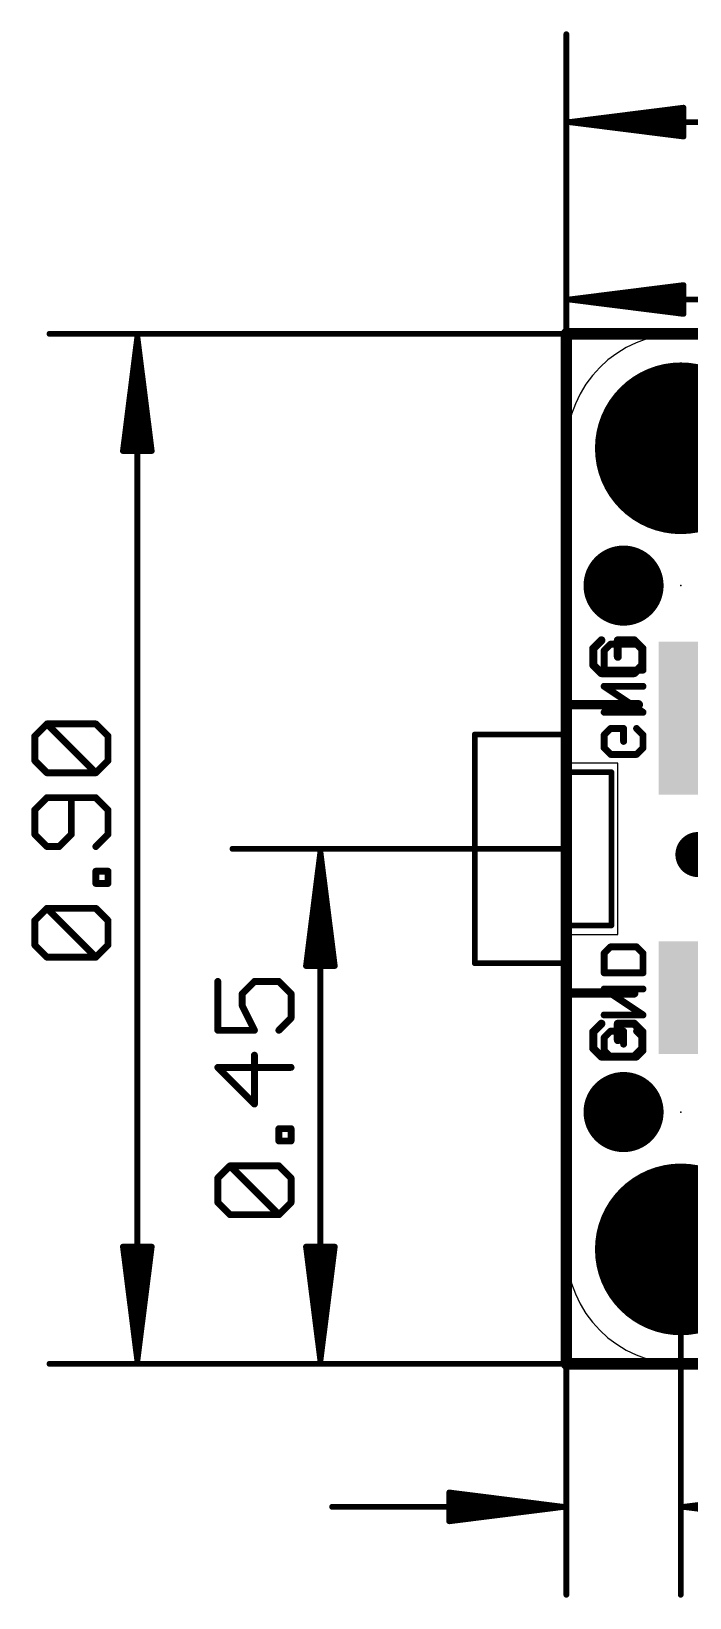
# Model space of a CAD drawing. Extents: x -11.9 to 58.8, y -5.3 to 30.8.
# Drawn here: x -11.88 to 2.74, y -5.19 to 29.57 of the extents above; entities that cross this region are included whole.
import ezdxf

# ---------------------------------------------------------------- set-up
doc = ezdxf.new("R2010")
doc.units = 0
for name, color, linetype in [('1', 12, 'CONTINUOUS'), ('16', 132, 'CONTINUOUS'), ('17', 110, 'CONTINUOUS'), ('20', 53, 'CONTINUOUS'), ('21', 40, 'CONTINUOUS'), ('22', 6, 'CONTINUOUS'), ('23', 53, 'CONTINUOUS'), ('47', 253, 'CONTINUOUS')]:
    doc.layers.add(name, color=color, linetype=linetype)

# ---------------------------------------------------------------- blocks, each defined once
blk = doc.blocks.new('PIE')
at = {"const_width": 0.5}
blk.add_lwpolyline([(0, -0.25, 1), (0, 0.25, 1), (0, -0.25)], format="xyb", dxfattribs=at)
blk = doc.blocks.new('ROUNDP')
at = {"const_width": 0.5}
blk.add_lwpolyline([(0, -0.25, 1), (0, 0.25, 1), (0, -0.25)], format="xyb", dxfattribs=at)
blk = doc.blocks.new('RECT')
blk.add_solid([(-0.5, -0.5), (0.5, -0.5), (-0.5, 0.5), (0.5, 0.5)])

msp = doc.modelspace()

# ---------------------------------------------------------------- linework, layer by layer
at = {"layer": '1', "const_width": 0.254}
for points in [[(0, 22.86), (17.78, 22.86)], [(0, 0), (0, 22.86)], [(18.288, 0), (0, 0)]]:
    msp.add_lwpolyline(points, dxfattribs=at)
at = {"layer": '1', "const_width": 0.127}
for points in [[(0, 22.9235, 1), (0, 22.7965)], [(0.0635, 22.86, 1), (-0.0635, 22.86)], [(0, 0.0635, 1), (0, -0.0635)], [(-0.0635, 0, 1), (0.0635, 0)]]:
    msp.add_lwpolyline(points, format="xyb", dxfattribs=at)
at = {"layer": '16', "const_width": 0.254}
for points in [[(0, 22.86), (50.8, 22.86)], [(0, 0), (0, 22.86)], [(50.8, 0), (0, 0)]]:
    msp.add_lwpolyline(points, dxfattribs=at)
at = {"layer": '16', "const_width": 0.127}
for points in [[(0, 22.9235, 1), (0, 22.7965)], [(0.0635, 22.86, 1), (-0.0635, 22.86)], [(0, 0.0635, 1), (0, -0.0635)], [(-0.0635, 0, 1), (0.0635, 0)]]:
    msp.add_lwpolyline(points, format="xyb", dxfattribs=at)
at = {"layer": '20'}
for p, q in [((2.54, 22.86), (48.26, 22.86)), ((0, 13.335), (0, 20.32)), ((1.143, 13.335), (0, 13.335)), ((1.143, 9.525), (1.143, 13.335)), ((0, 2.54), (0, 9.525)), ((0, 9.525), (1.143, 9.525)), ((48.26, 0), (2.54, 0))]:
    msp.add_line(p, q, dxfattribs=at)
for centre, start, end in [((2.54, 20.32), 90, 180), ((2.54, 2.54), 180, 270)]:
    msp.add_arc(centre, 2.54, start, end, dxfattribs=at)
at = {"layer": '21'}
for points, const_width in [([(0.7782, 16.0577), (0.596, 15.8755)], 0.1778), ([(1.5069, 16.0577), (1.1425, 16.0577)], 0.1778), ([(1.1425, 16.0577), (1.1425, 15.6933)], 0.1778), ([(1.6891, 15.8755), (1.5069, 16.0577)], 0.1778), ([(0.596, 15.8755), (0.596, 15.5111)], 0.1778), ([(1.6891, 15.5111), (1.6891, 15.8755)], 0.1778), ([(0.596, 15.5111), (0.7782, 15.3289)], 0.1778), ([(0.7782, 15.3289), (1.5069, 15.3289)], 0.1778), ([(1.5069, 15.3289), (1.6891, 15.5111)], 0.1778), ([(0, 13.97), (0, 14.63)], 0.2032), ([(0, 14.63), (1.6, 14.63)], 0.2032), ([(0, 13.97), (-2.032, 13.97)], 0.127), ([(-2.032, 13.97), (-2.032, 8.89)], 0.127), ([(0, 13.13), (0, 13.97)], 0.2032), ([(0, 9.73), (0, 13.13)], 0.2032), ([(0, 13.13), (1, 13.13)], 0.127), ([(1, 13.13), (1, 9.73)], 0.127), ([(0, 8.89), (0, 9.73)], 0.2032), ([(1, 9.73), (0, 9.73)], 0.127), ([(-2.032, 8.89), (0, 8.89)], 0.127), ([(0, 8.23), (0, 8.89)], 0.2032), ([(0, 8.23), (1.5, 8.23)], 0.2032), ([(0.7782, 7.5487), (0.596, 7.3665)], 0.1778), ([(0.596, 7.3665), (0.596, 7.0021)], 0.1778), ([(1.5069, 7.5487), (1.1425, 7.5487)], 0.1778), ([(1.1425, 7.5487), (1.1425, 7.1843)], 0.1778), ([(1.6891, 7.3665), (1.5069, 7.5487)], 0.1778), ([(1.6891, 7.0021), (1.6891, 7.3665)], 0.1778), ([(0.596, 7.0021), (0.7782, 6.8199)], 0.1778), ([(1.5069, 6.8199), (1.6891, 7.0021)], 0.1778), ([(0.7782, 6.8199), (1.5069, 6.8199)], 0.1778)]:
    msp.add_lwpolyline(points, dxfattribs=dict(at, const_width=const_width))
for points, const_width in [([(0.8096, 16.0262, 1), (0.7467, 16.0891)], 0.0889), ([(1.1425, 16.1021, 1), (1.1425, 16.0132)], 0.0889), ([(1.187, 16.0577, 1), (1.0981, 16.0577)], 0.0889), ([(1.5383, 16.0891, 1), (1.4755, 16.0262)], 0.0889), ([(1.5069, 16.0132, 1), (1.5069, 16.1021)], 0.0889), ([(0.5645, 15.9069, 1), (0.6274, 15.844)], 0.0889), ([(0.6404, 15.8755, 1), (0.5515, 15.8755)], 0.0889), ([(1.0981, 15.6933, 1), (1.187, 15.6933)], 0.0889), ([(1.7336, 15.8755, 1), (1.6446, 15.8755)], 0.0889), ([(1.6577, 15.844, 1), (1.7205, 15.9069)], 0.0889), ([(0.6274, 15.5425, 1), (0.5645, 15.4797)], 0.0889), ([(0.5515, 15.5111, 1), (0.6404, 15.5111)], 0.0889), ([(0.7782, 15.3734, 1), (0.7782, 15.2845)], 0.0889), ([(0.7467, 15.2975, 1), (0.8096, 15.3603)], 0.0889), ([(1.4755, 15.3603, 1), (1.5383, 15.2975)], 0.0889), ([(1.5069, 15.2845, 1), (1.5069, 15.3734)], 0.0889), ([(1.6446, 15.5111, 1), (1.7336, 15.5111)], 0.0889), ([(1.7205, 15.4797, 1), (1.6577, 15.5425)], 0.0889), ([(0.0508, 14.63, 1), (-0.0508, 14.63)], 0.1016), ([(0, 14.6808, 1), (0, 14.5792)], 0.1016), ([(1.6, 14.5792, 1), (1.6, 14.6808)], 0.1016), ([(-2.0002, 13.97, 1), (-2.0638, 13.97)], 0.0635), ([(-2.032, 14.0018, 1), (-2.032, 13.9383)], 0.0635), ([(0.0508, 13.97, 1), (-0.0508, 13.97)], 0.1016), ([(-0.0508, 13.97, 1), (0.0508, 13.97)], 0.1016), ([(0, 13.9383, 1), (0, 14.0018)], 0.0635), ([(0.0508, 13.13, 1), (-0.0508, 13.13)], 0.1016), ([(-0.0508, 13.13, 1), (0.0508, 13.13)], 0.1016), ([(0, 13.1618, 1), (0, 13.0983)], 0.0635), ([(1.0317, 13.13, 1), (0.9683, 13.13)], 0.0635), ([(1, 13.0983, 1), (1, 13.1618)], 0.0635), ([(0.0508, 9.73, 1), (-0.0508, 9.73)], 0.1016), ([(-0.0508, 9.73, 1), (0.0508, 9.73)], 0.1016), ([(0, 9.7618, 1), (0, 9.6982)], 0.0635), ([(0.9683, 9.73, 1), (1.0317, 9.73)], 0.0635), ([(1, 9.6982, 1), (1, 9.7618)], 0.0635), ([(-2.0638, 8.89, 1), (-2.0002, 8.89)], 0.0635), ([(-2.032, 8.9218, 1), (-2.032, 8.8582)], 0.0635), ([(0.0508, 8.89, 1), (-0.0508, 8.89)], 0.1016), ([(-0.0508, 8.89, 1), (0.0508, 8.89)], 0.1016), ([(0, 8.8582, 1), (0, 8.9218)], 0.0635), ([(0, 8.2808, 1), (0, 8.1792)], 0.1016), ([(-0.0508, 8.23, 1), (0.0508, 8.23)], 0.1016), ([(1.5, 8.1792, 1), (1.5, 8.2808)], 0.1016), ([(0.5645, 7.3979, 1), (0.6274, 7.335)], 0.0889), ([(0.6404, 7.3665, 1), (0.5515, 7.3665)], 0.0889), ([(0.8096, 7.5172, 1), (0.7467, 7.5801)], 0.0889), ([(1.1425, 7.5931, 1), (1.1425, 7.5042)], 0.0889), ([(1.187, 7.5487, 1), (1.0981, 7.5487)], 0.0889), ([(1.5383, 7.5801, 1), (1.4755, 7.5172)], 0.0889), ([(1.5069, 7.5042, 1), (1.5069, 7.5931)], 0.0889), ([(1.7336, 7.3665, 1), (1.6446, 7.3665)], 0.0889), ([(1.6577, 7.335, 1), (1.7205, 7.3979)], 0.0889), ([(0.6274, 7.0335, 1), (0.5645, 6.9707)], 0.0889), ([(0.5515, 7.0021, 1), (0.6404, 7.0021)], 0.0889), ([(1.0981, 7.1843, 1), (1.187, 7.1843)], 0.0889), ([(1.6446, 7.0021, 1), (1.7336, 7.0021)], 0.0889), ([(1.7205, 6.9707, 1), (1.6577, 7.0335)], 0.0889), ([(0.7782, 6.8644, 1), (0.7782, 6.7755)], 0.0889), ([(0.7467, 6.7885, 1), (0.8096, 6.8513)], 0.0889), ([(1.4755, 6.8513, 1), (1.5383, 6.7885)], 0.0889), ([(1.5069, 6.7755, 1), (1.5069, 6.8644)], 0.0889)]:
    msp.add_lwpolyline(points, format="xyb", dxfattribs=dict(at, const_width=const_width))
at = {"layer": '22', "const_width": 0.1524}
for points in [[(0.8382, 15.8289), (0.9823, 15.9729)], [(0.9823, 15.9729), (1.5585, 15.9729)], [(1.5585, 15.9729), (1.7025, 15.8289)], [(0.8382, 15.3967), (0.8382, 15.8289)], [(1.7025, 15.8289), (1.7025, 15.3967)], [(1.7025, 15.3967), (0.8382, 15.3967)], [(1.7025, 14.4612), (0.8382, 15.0374)], [(0.8382, 15.0374), (1.7025, 15.0374)], [(0.8382, 14.4612), (1.7025, 14.4612)], [(0.8382, 13.9578), (0.9823, 14.1019)], [(0.8382, 13.6697), (0.8382, 13.9578)], [(0.9823, 14.1019), (1.2704, 14.1019)], [(1.2704, 14.1019), (1.2704, 13.8138)], [(1.5585, 14.1019), (1.7025, 13.9578)], [(1.7025, 13.9578), (1.7025, 13.6697)], [(0.9823, 13.5256), (0.8382, 13.6697)], [(1.5585, 13.5256), (0.9823, 13.5256)], [(1.7025, 13.6697), (1.5585, 13.5256)], [(0.8382, 9.1104), (0.9823, 9.2545)], [(0.8382, 8.6782), (0.8382, 9.1104)], [(0.9823, 9.2545), (1.5585, 9.2545)], [(1.5585, 9.2545), (1.7025, 9.1104)], [(1.7025, 9.1104), (1.7025, 8.6782)], [(1.7025, 8.6782), (0.8382, 8.6782)], [(1.7025, 7.7427), (0.8382, 8.3189)], [(0.8382, 8.3189), (1.7025, 8.3189)], [(0.8382, 7.7427), (1.7025, 7.7427)], [(0.8382, 7.2394), (0.9823, 7.3834)], [(0.8382, 6.9513), (0.8382, 7.2394)], [(0.9823, 7.3834), (1.2704, 7.3834)], [(1.2704, 7.3834), (1.2704, 7.0953)], [(1.5585, 7.3834), (1.7025, 7.2394)], [(1.7025, 7.2394), (1.7025, 6.9513)], [(0.9823, 6.8072), (0.8382, 6.9513)], [(1.7025, 6.9513), (1.5585, 6.8072)], [(1.5585, 6.8072), (0.9823, 6.8072)]]:
    msp.add_lwpolyline(points, dxfattribs=at)
at = {"layer": '22', "const_width": 0.0762}
for points in [[(0.9823, 16.011, 1), (0.9823, 15.9348)], [(1.0092, 15.946, 1), (0.9553, 15.9998)], [(1.5854, 15.9998, 1), (1.5315, 15.946)], [(1.5585, 15.9348, 1), (1.5585, 16.011)], [(0.8763, 15.8289, 1), (0.8001, 15.8289)], [(0.8113, 15.8558, 1), (0.8651, 15.8019)], [(1.7406, 15.8289, 1), (1.6644, 15.8289)], [(1.6756, 15.8019, 1), (1.7295, 15.8558)], [(0.8382, 15.4348, 1), (0.8382, 15.3586)], [(0.8001, 15.3967, 1), (0.8763, 15.3967)], [(1.6644, 15.3967, 1), (1.7406, 15.3967)], [(1.7025, 15.3586, 1), (1.7025, 15.4348)], [(0.8593, 15.0691, 1), (0.8171, 15.0057)], [(0.8382, 15.0755, 1), (0.8382, 14.9993)], [(1.7025, 14.9993, 1), (1.7025, 15.0755)], [(0.8382, 14.4993, 1), (0.8382, 14.4231)], [(1.6814, 14.4295, 1), (1.7237, 14.4929)], [(1.7025, 14.4231, 1), (1.7025, 14.4993)], [(0.8763, 13.9578, 1), (0.8001, 13.9578)], [(0.8113, 13.9848, 1), (0.8651, 13.9309)], [(0.9823, 14.14, 1), (0.9823, 14.0638)], [(1.0092, 14.0749, 1), (0.9553, 14.1288)], [(1.3085, 14.1019, 1), (1.2323, 14.1019)], [(1.2704, 14.0638, 1), (1.2704, 14.14)], [(1.5854, 14.1288, 1), (1.5315, 14.0749)], [(1.7406, 13.9578, 1), (1.6644, 13.9578)], [(1.6756, 13.9309, 1), (1.7295, 13.9848)], [(0.8001, 13.6697, 1), (0.8763, 13.6697)], [(0.8651, 13.6966, 1), (0.8113, 13.6428)], [(0.9823, 13.5637, 1), (0.9823, 13.4875)], [(0.9553, 13.4987, 1), (1.0092, 13.5526)], [(1.2323, 13.8138, 1), (1.3085, 13.8138)], [(1.5315, 13.5526, 1), (1.5854, 13.4987)], [(1.5585, 13.4875, 1), (1.5585, 13.5637)], [(1.6644, 13.6697, 1), (1.7406, 13.6697)], [(1.7295, 13.6428, 1), (1.6756, 13.6966)], [(0.8763, 9.1104, 1), (0.8001, 9.1104)], [(0.8113, 9.1373, 1), (0.8651, 9.0835)], [(0.9823, 9.2926, 1), (0.9823, 9.2164)], [(1.0092, 9.2275, 1), (0.9553, 9.2814)], [(1.5854, 9.2814, 1), (1.5315, 9.2275)], [(1.5585, 9.2164, 1), (1.5585, 9.2926)], [(1.7406, 9.1104, 1), (1.6644, 9.1104)], [(1.6756, 9.0835, 1), (1.7295, 9.1373)], [(0.8382, 8.7163, 1), (0.8382, 8.6401)], [(0.8001, 8.6782, 1), (0.8763, 8.6782)], [(1.6644, 8.6782, 1), (1.7406, 8.6782)], [(1.7025, 8.6401, 1), (1.7025, 8.7163)], [(0.8593, 8.3506, 1), (0.8171, 8.2872)], [(0.8382, 8.357, 1), (0.8382, 8.2808)], [(1.7025, 8.2808, 1), (1.7025, 8.357)], [(0.8382, 7.7808, 1), (0.8382, 7.7046)], [(1.6814, 7.711, 1), (1.7237, 7.7744)], [(1.7025, 7.7046, 1), (1.7025, 7.7808)], [(0.8763, 7.2394, 1), (0.8001, 7.2394)], [(0.8113, 7.2663, 1), (0.8651, 7.2124)], [(0.9823, 7.4215, 1), (0.9823, 7.3453)], [(1.0092, 7.3565, 1), (0.9553, 7.4104)], [(1.3085, 7.3834, 1), (1.2323, 7.3834)], [(1.2704, 7.3453, 1), (1.2704, 7.4215)], [(1.5854, 7.4104, 1), (1.5315, 7.3565)], [(1.7406, 7.2394, 1), (1.6644, 7.2394)], [(1.6756, 7.2124, 1), (1.7295, 7.2663)], [(0.8651, 6.9782, 1), (0.8113, 6.9243)], [(0.8001, 6.9513, 1), (0.8763, 6.9513)], [(1.2323, 7.0953, 1), (1.3085, 7.0953)], [(1.6644, 6.9513, 1), (1.7406, 6.9513)], [(1.7295, 6.9243, 1), (1.6756, 6.9782)], [(0.9823, 6.8453, 1), (0.9823, 6.7691)], [(0.9553, 6.7803, 1), (1.0092, 6.8341)], [(1.5315, 6.8341, 1), (1.5854, 6.7803)], [(1.5585, 6.7691, 1), (1.5585, 6.8453)]]:
    msp.add_lwpolyline(points, format="xyb", dxfattribs=at)
at = {"layer": '23'}
for p in [(2.54, 17.272), (0, 11.43), (2.54, 5.588), (0, 0)]:
    msp.add_point(p, dxfattribs=at)
at = {"layer": '47'}
for points, const_width in [([(0, 16.256), (0, 29.509)], 0.13), ([(0.065, 27.559), (2.6, 27.8782)], 0.13), ([(0.065, 27.559), (2.6, 27.819)], 0.13), ([(2.6, 27.8782), (2.6, 27.2398)], 0.13), ([(0.065, 27.559), (2.6, 27.689)], 0.13), ([(0.065, 27.559), (50.735, 27.559)], 0.13), ([(2.6, 27.2398), (0.065, 27.559)], 0.13), ([(2.6, 27.429), (0.065, 27.559)], 0.13), ([(2.6, 27.299), (0.065, 27.559)], 0.13), ([(0, 19.939), (0, 25.572)], 0.13), ([(0.065, 23.622), (2.6, 23.9412)], 0.13), ([(2.6, 23.9412), (2.6, 23.3028)], 0.13), ([(0.065, 23.622), (2.6, 23.882)], 0.13), ([(0.065, 23.622), (2.6, 23.752)], 0.13), ([(0.065, 23.622), (12.762, 23.622)], 0.13), ([(2.6, 23.3028), (0.065, 23.622)], 0.13), ([(2.6, 23.492), (0.065, 23.622)], 0.13), ([(2.6, 23.362), (0.065, 23.622)], 0.13), ([(27.432, 22.86), (-11.475, 22.86)], 0.13), ([(-9.525, 22.795), (-9.8442, 20.26)], 0.13), ([(-9.525, 22.795), (-9.785, 20.26)], 0.13), ([(-9.525, 22.795), (-9.655, 20.26)], 0.13), ([(-9.525, 0.065), (-9.525, 22.795)], 0.13), ([(-9.2058, 20.26), (-9.525, 22.795)], 0.13), ([(-9.395, 20.26), (-9.525, 22.795)], 0.13), ([(-9.265, 20.26), (-9.525, 22.795)], 0.13), ([(-9.8442, 20.26), (-9.2058, 20.26)], 0.13), ([(-11.8027, 13.9312), (-11.5315, 14.2024)], 0.1524), ([(-11.5315, 14.2024), (-10.4469, 14.2024)], 0.1524), ([(-10.4469, 13.1177), (-11.5315, 14.2024)], 0.1524), ([(-10.4469, 14.2024), (-10.1757, 13.9312)], 0.1524), ([(-11.8027, 13.3889), (-11.8027, 13.9312)], 0.1524), ([(-10.1757, 13.9312), (-10.1757, 13.3889)], 0.1524), ([(-11.5315, 13.1177), (-11.8027, 13.3889)], 0.1524), ([(-10.1757, 13.3889), (-10.4469, 13.1177)], 0.1524), ([(-10.4469, 13.1177), (-11.5315, 13.1177)], 0.1524), ([(-11.5315, 12.5652), (-11.8027, 12.294)], 0.1524), ([(-10.4469, 12.5652), (-11.5315, 12.5652)], 0.1524), ([(-10.9892, 11.7517), (-10.9892, 12.5652)], 0.1524), ([(-10.1757, 12.294), (-10.4469, 12.5652)], 0.1524), ([(-11.8027, 12.294), (-11.8027, 11.7517)], 0.1524), ([(-10.1757, 11.7517), (-10.1757, 12.294)], 0.1524), ([(-11.8027, 11.7517), (-11.5315, 11.4805)], 0.1524), ([(-11.2604, 11.4805), (-10.9892, 11.7517)], 0.1524), ([(-10.4469, 11.4805), (-10.1757, 11.7517)], 0.1524), ([(-11.5315, 11.4805), (-11.2604, 11.4805)], 0.1524), ([(0, 11.43), (-7.411, 11.43)], 0.13), ([(-5.461, 11.365), (-5.7802, 8.83)], 0.13), ([(-5.461, 11.365), (-5.721, 8.83)], 0.13), ([(-5.461, 11.365), (-5.591, 8.83)], 0.13), ([(-5.461, 0.065), (-5.461, 11.365)], 0.13), ([(-5.1418, 8.83), (-5.461, 11.365)], 0.13), ([(-5.331, 8.83), (-5.461, 11.365)], 0.13), ([(-5.201, 8.83), (-5.461, 11.365)], 0.13), ([(-10.4469, 10.662), (-10.4469, 10.9331)], 0.1524), ([(-10.4469, 10.9331), (-10.1757, 10.9331)], 0.1524), ([(-10.1757, 10.9331), (-10.1757, 10.662)], 0.1524), ([(-10.1757, 10.662), (-10.4469, 10.662)], 0.1524), ([(-11.8027, 9.8383), (-11.5315, 10.1095)], 0.1524), ([(-11.5315, 10.1095), (-10.4469, 10.1095)], 0.1524), ([(-10.4469, 9.0248), (-11.5315, 10.1095)], 0.1524), ([(-10.4469, 10.1095), (-10.1757, 9.8383)], 0.1524), ([(-11.8027, 9.296), (-11.8027, 9.8383)], 0.1524), ([(-10.1757, 9.8383), (-10.1757, 9.296)], 0.1524), ([(-11.5315, 9.0248), (-11.8027, 9.296)], 0.1524), ([(-10.4469, 9.0248), (-11.5315, 9.0248)], 0.1524), ([(-10.1757, 9.296), (-10.4469, 9.0248)], 0.1524), ([(-5.7802, 8.83), (-5.1418, 8.83)], 0.13), ([(-7.7387, 8.4874), (-7.7387, 7.4027)], 0.1524), ([(-7.1964, 8.2162), (-6.9252, 8.4874)], 0.1524), ([(-6.9252, 8.4874), (-6.3829, 8.4874)], 0.1524), ([(-6.3829, 8.4874), (-6.1117, 8.2162)], 0.1524), ([(-7.1964, 7.945), (-7.1964, 8.2162)], 0.1524), ([(-6.9252, 7.4027), (-7.1964, 7.945)], 0.1524), ([(-6.1117, 8.2162), (-6.1117, 7.6739)], 0.1524), ([(-6.1117, 7.6739), (-6.3829, 7.4027)], 0.1524), ([(-7.7387, 7.4027), (-6.9252, 7.4027)], 0.1524), ([(-6.1117, 6.579), (-7.7387, 6.579)], 0.1524), ([(-7.7387, 6.579), (-6.9252, 5.7655)], 0.1524), ([(-6.9252, 5.7655), (-6.9252, 6.8502)], 0.1524), ([(-6.3829, 4.947), (-6.3829, 5.2181)], 0.1524), ([(-6.3829, 5.2181), (-6.1117, 5.2181)], 0.1524), ([(-6.1117, 5.2181), (-6.1117, 4.947)], 0.1524), ([(-6.1117, 4.947), (-6.3829, 4.947)], 0.1524), ([(-7.7387, 4.1233), (-7.4675, 4.3945)], 0.1524), ([(-7.7387, 3.581), (-7.7387, 4.1233)], 0.1524), ([(-7.4675, 4.3945), (-6.3829, 4.3945)], 0.1524), ([(-6.3829, 3.3098), (-7.4675, 4.3945)], 0.1524), ([(-6.3829, 4.3945), (-6.1117, 4.1233)], 0.1524), ([(-6.1117, 4.1233), (-6.1117, 3.581)], 0.1524), ([(-7.4675, 3.3098), (-7.7387, 3.581)], 0.1524), ([(-6.1117, 3.581), (-6.3829, 3.3098)], 0.1524), ([(0, 3.556), (0, -5.125)], 0.13), ([(-6.3829, 3.3098), (-7.4675, 3.3098)], 0.1524), ([(-9.525, 0.065), (-9.8442, 2.6)], 0.13), ([(-9.8442, 2.6), (-9.2058, 2.6)], 0.13), ([(-9.525, 0.065), (-9.785, 2.6)], 0.13), ([(-9.525, 0.065), (-9.655, 2.6)], 0.13), ([(-9.2058, 2.6), (-9.525, 0.065)], 0.13), ([(-9.395, 2.6), (-9.525, 0.065)], 0.13), ([(-9.265, 2.6), (-9.525, 0.065)], 0.13), ([(-5.461, 0.065), (-5.7802, 2.6)], 0.13), ([(-5.7802, 2.6), (-5.1418, 2.6)], 0.13), ([(-5.461, 0.065), (-5.721, 2.6)], 0.13), ([(-5.461, 0.065), (-5.591, 2.6)], 0.13), ([(-5.1418, 2.6), (-5.461, 0.065)], 0.13), ([(-5.331, 2.6), (-5.461, 0.065)], 0.13), ([(-5.201, 2.6), (-5.461, 0.065)], 0.13), ([(2.54, 2.54), (2.54, -5.125)], 0.13), ([(27.305, 0), (-11.475, 0)], 0.13), ([(2.286, 0), (-7.411, 0)], 0.13), ([(-0.065, -3.175), (-5.2, -3.175)], 0.13), ([(-0.065, -3.175), (-2.6, -2.8558)], 0.13), ([(-2.6, -2.8558), (-2.6, -3.4942)], 0.13), ([(-0.065, -3.175), (-2.6, -2.915)], 0.13), ([(-0.065, -3.175), (-2.6, -3.045)], 0.13), ([(-2.6, -3.4942), (-0.065, -3.175)], 0.13), ([(-2.6, -3.305), (-0.065, -3.175)], 0.13), ([(-2.6, -3.435), (-0.065, -3.175)], 0.13), ([(2.605, -3.175), (5.14, -2.8558)], 0.13), ([(2.605, -3.175), (5.14, -2.915)], 0.13), ([(2.605, -3.175), (5.14, -3.045)], 0.13), ([(2.605, -3.175), (10.1028, -3.175)], 0.13), ([(5.14, -3.4942), (2.605, -3.175)], 0.13), ([(5.14, -3.305), (2.605, -3.175)], 0.13), ([(5.14, -3.435), (2.605, -3.175)], 0.13)]:
    msp.add_lwpolyline(points, dxfattribs=dict(at, const_width=const_width))
for points, const_width in [([(0.0325, 29.509, 1), (-0.0325, 29.509)], 0.065), ([(2.6325, 27.8782, 1), (2.5675, 27.8782)], 0.065), ([(2.6041, 27.846, 1), (2.5959, 27.9105)], 0.065), ([(2.6033, 27.7867, 1), (2.5967, 27.8513)], 0.065), ([(0.065, 27.5915, 1), (0.065, 27.5265)], 0.065), ([(0.0691, 27.5912, 1), (0.0609, 27.5268)], 0.065), ([(0.0633, 27.5915, 1), (0.0667, 27.5265)], 0.065), ([(0.0667, 27.5915, 1), (0.0633, 27.5265)], 0.065), ([(0.0683, 27.5913, 1), (0.0617, 27.5267)], 0.065), ([(0.0617, 27.5913, 1), (0.0683, 27.5267)], 0.065), ([(0.0609, 27.5912, 1), (0.0691, 27.5268)], 0.065), ([(2.6017, 27.6565, 1), (2.5983, 27.7215)], 0.065), ([(2.5983, 27.3965, 1), (2.6017, 27.4615)], 0.065), ([(2.5675, 27.2398, 1), (2.6325, 27.2398)], 0.065), ([(2.5959, 27.2075, 1), (2.6041, 27.272)], 0.065), ([(2.5967, 27.2667, 1), (2.6033, 27.3313)], 0.065), ([(0.0325, 25.572, 1), (-0.0325, 25.572)], 0.065), ([(2.6325, 23.9412, 1), (2.5675, 23.9412)], 0.065), ([(2.6041, 23.909, 1), (2.5959, 23.9735)], 0.065), ([(0.065, 23.6545, 1), (0.065, 23.5895)], 0.065), ([(0.0691, 23.6542, 1), (0.0609, 23.5898)], 0.065), ([(0.0633, 23.6545, 1), (0.0667, 23.5895)], 0.065), ([(0.0667, 23.6545, 1), (0.0633, 23.5895)], 0.065), ([(0.0683, 23.6543, 1), (0.0617, 23.5897)], 0.065), ([(0.0617, 23.6543, 1), (0.0683, 23.5897)], 0.065), ([(0.0609, 23.6542, 1), (0.0691, 23.5898)], 0.065), ([(2.6033, 23.8497, 1), (2.5967, 23.9143)], 0.065), ([(2.6017, 23.7195, 1), (2.5983, 23.7845)], 0.065), ([(2.5675, 23.3028, 1), (2.6325, 23.3028)], 0.065), ([(2.5959, 23.2705, 1), (2.6041, 23.335)], 0.065), ([(2.5967, 23.3297, 1), (2.6033, 23.3943)], 0.065), ([(2.5983, 23.4595, 1), (2.6017, 23.5245)], 0.065), ([(-11.475, 22.8925, 1), (-11.475, 22.8275)], 0.065), ([(-9.4925, 22.795, 1), (-9.5575, 22.795)], 0.065), ([(-9.4928, 22.7991, 1), (-9.5572, 22.7909)], 0.065), ([(-9.4925, 22.7933, 1), (-9.5575, 22.7967)], 0.065), ([(-9.4925, 22.7967, 1), (-9.5575, 22.7933)], 0.065), ([(-9.4927, 22.7983, 1), (-9.5573, 22.7917)], 0.065), ([(-9.4927, 22.7917, 1), (-9.5573, 22.7983)], 0.065), ([(-9.4928, 22.7909, 1), (-9.5572, 22.7991)], 0.065), ([(-9.8765, 20.2641, 1), (-9.812, 20.2559)], 0.065), ([(-9.8442, 20.2925, 1), (-9.8442, 20.2275)], 0.065), ([(-9.8173, 20.2633, 1), (-9.7527, 20.2567)], 0.065), ([(-9.6875, 20.2617, 1), (-9.6225, 20.2583)], 0.065), ([(-9.4275, 20.2583, 1), (-9.3625, 20.2617)], 0.065), ([(-9.2973, 20.2567, 1), (-9.2327, 20.2633)], 0.065), ([(-9.238, 20.2559, 1), (-9.1735, 20.2641)], 0.065), ([(-9.2058, 20.2275, 1), (-9.2058, 20.2925)], 0.065), ([(-0.0325, 19.939, 1), (0.0325, 19.939)], 0.065), ([(-0.0325, 16.256, 1), (0.0325, 16.256)], 0.065), ([(-11.5046, 14.2293, 1), (-11.5585, 14.1754)], 0.0762), ([(-11.5315, 14.2405, 1), (-11.5315, 14.1643)], 0.0762), ([(-11.5046, 14.1754, 1), (-11.5585, 14.2293)], 0.0762), ([(-10.4199, 14.2293, 1), (-10.4738, 14.1754)], 0.0762), ([(-10.4469, 14.1643, 1), (-10.4469, 14.2405)], 0.0762), ([(-11.7646, 13.9312, 1), (-11.8408, 13.9312)], 0.0762), ([(-11.8296, 13.9581, 1), (-11.7757, 13.9043)], 0.0762), ([(-10.1376, 13.9312, 1), (-10.2138, 13.9312)], 0.0762), ([(-10.2026, 13.9043, 1), (-10.1488, 13.9581)], 0.0762), ([(-11.7757, 13.4158, 1), (-11.8296, 13.3619)], 0.0762), ([(-11.8408, 13.3889, 1), (-11.7646, 13.3889)], 0.0762), ([(-10.2138, 13.3889, 1), (-10.1376, 13.3889)], 0.0762), ([(-10.1488, 13.3619, 1), (-10.2026, 13.4158)], 0.0762), ([(-11.5315, 13.1558, 1), (-11.5315, 13.0796)], 0.0762), ([(-11.5585, 13.0908, 1), (-11.5046, 13.1446)], 0.0762), ([(-10.4738, 13.1446, 1), (-10.4199, 13.0908)], 0.0762), ([(-10.4738, 13.0908, 1), (-10.4199, 13.1446)], 0.0762), ([(-10.4469, 13.0796, 1), (-10.4469, 13.1558)], 0.0762), ([(-11.5315, 12.6033, 1), (-11.5315, 12.5271)], 0.0762), ([(-11.5046, 12.5383, 1), (-11.5585, 12.5921)], 0.0762), ([(-10.9511, 12.5652, 1), (-11.0273, 12.5652)], 0.0762), ([(-10.4199, 12.5921, 1), (-10.4738, 12.5383)], 0.0762), ([(-10.4469, 12.5271, 1), (-10.4469, 12.6033)], 0.0762), ([(-11.7646, 12.294, 1), (-11.8408, 12.294)], 0.0762), ([(-11.8296, 12.321, 1), (-11.7757, 12.2671)], 0.0762), ([(-10.1376, 12.294, 1), (-10.2138, 12.294)], 0.0762), ([(-10.2026, 12.2671, 1), (-10.1488, 12.321)], 0.0762), ([(-11.7757, 11.7786, 1), (-11.8296, 11.7248)], 0.0762), ([(-10.9623, 11.7248, 1), (-11.0161, 11.7786)], 0.0762), ([(-10.1488, 11.7248, 1), (-10.2026, 11.7786)], 0.0762), ([(-11.8408, 11.7517, 1), (-11.7646, 11.7517)], 0.0762), ([(-11.5315, 11.5186, 1), (-11.5315, 11.4424)], 0.0762), ([(-11.5585, 11.4536, 1), (-11.5046, 11.5075)], 0.0762), ([(-11.2873, 11.5075, 1), (-11.2334, 11.4536)], 0.0762), ([(-11.2604, 11.4424, 1), (-11.2604, 11.5186)], 0.0762), ([(-11.0273, 11.7517, 1), (-10.9511, 11.7517)], 0.0762), ([(-10.4738, 11.5075, 1), (-10.4199, 11.4536)], 0.0762), ([(-10.2138, 11.7517, 1), (-10.1376, 11.7517)], 0.0762), ([(-7.411, 11.4625, 1), (-7.411, 11.3975)], 0.065), ([(0, 11.3975, 1), (0, 11.4625)], 0.065), ([(-5.4285, 11.365, 1), (-5.4935, 11.365)], 0.065), ([(-5.4288, 11.3691, 1), (-5.4932, 11.3609)], 0.065), ([(-5.4285, 11.3633, 1), (-5.4935, 11.3667)], 0.065), ([(-5.4285, 11.3667, 1), (-5.4935, 11.3633)], 0.065), ([(-5.4287, 11.3683, 1), (-5.4933, 11.3617)], 0.065), ([(-5.4287, 11.3617, 1), (-5.4933, 11.3683)], 0.065), ([(-5.4288, 11.3609, 1), (-5.4932, 11.3691)], 0.065), ([(-10.4088, 10.9331, 1), (-10.485, 10.9331)], 0.0762), ([(-10.4469, 10.9712, 1), (-10.4469, 10.895)], 0.0762), ([(-10.1376, 10.9331, 1), (-10.2138, 10.9331)], 0.0762), ([(-10.1757, 10.895, 1), (-10.1757, 10.9712)], 0.0762), ([(-10.4469, 10.7001, 1), (-10.4469, 10.6239)], 0.0762), ([(-10.485, 10.662, 1), (-10.4088, 10.662)], 0.0762), ([(-10.2138, 10.662, 1), (-10.1376, 10.662)], 0.0762), ([(-10.1757, 10.6239, 1), (-10.1757, 10.7001)], 0.0762), ([(-11.5046, 10.1364, 1), (-11.5585, 10.0825)], 0.0762), ([(-11.5315, 10.1476, 1), (-11.5315, 10.0714)], 0.0762), ([(-11.5046, 10.0825, 1), (-11.5585, 10.1364)], 0.0762), ([(-10.4199, 10.1364, 1), (-10.4738, 10.0825)], 0.0762), ([(-10.4469, 10.0714, 1), (-10.4469, 10.1476)], 0.0762), ([(-11.7646, 9.8383, 1), (-11.8408, 9.8383)], 0.0762), ([(-11.8296, 9.8652, 1), (-11.7757, 9.8114)], 0.0762), ([(-10.1376, 9.8383, 1), (-10.2138, 9.8383)], 0.0762), ([(-10.2026, 9.8114, 1), (-10.1488, 9.8652)], 0.0762), ([(-11.7757, 9.3229, 1), (-11.8296, 9.269)], 0.0762), ([(-11.8408, 9.296, 1), (-11.7646, 9.296)], 0.0762), ([(-11.5315, 9.0629, 1), (-11.5315, 8.9867)], 0.0762), ([(-11.5585, 8.9979, 1), (-11.5046, 9.0518)], 0.0762), ([(-10.4738, 9.0518, 1), (-10.4199, 8.9979)], 0.0762), ([(-10.4738, 8.9979, 1), (-10.4199, 9.0518)], 0.0762), ([(-10.4469, 8.9867, 1), (-10.4469, 9.0629)], 0.0762), ([(-10.2138, 9.296, 1), (-10.1376, 9.296)], 0.0762), ([(-10.1488, 9.269, 1), (-10.2026, 9.3229)], 0.0762), ([(-5.8125, 8.8341, 1), (-5.748, 8.8259)], 0.065), ([(-5.7802, 8.8625, 1), (-5.7802, 8.7975)], 0.065), ([(-5.7533, 8.8333, 1), (-5.6887, 8.8267)], 0.065), ([(-5.6235, 8.8317, 1), (-5.5585, 8.8283)], 0.065), ([(-5.3635, 8.8283, 1), (-5.2985, 8.8317)], 0.065), ([(-5.2333, 8.8267, 1), (-5.1687, 8.8333)], 0.065), ([(-5.174, 8.8259, 1), (-5.1095, 8.8341)], 0.065), ([(-5.1418, 8.7975, 1), (-5.1418, 8.8625)], 0.065), ([(-7.7006, 8.4874, 1), (-7.7768, 8.4874)], 0.0762), ([(-6.9252, 8.5255, 1), (-6.9252, 8.4493)], 0.0762), ([(-6.8983, 8.4604, 1), (-6.9521, 8.5143)], 0.0762), ([(-6.3559, 8.5143, 1), (-6.4098, 8.4604)], 0.0762), ([(-6.3829, 8.4493, 1), (-6.3829, 8.5255)], 0.0762), ([(-7.1583, 8.2162, 1), (-7.2345, 8.2162)], 0.0762), ([(-7.2233, 8.2431, 1), (-7.1694, 8.1893)], 0.0762), ([(-7.1623, 7.9621, 1), (-7.2304, 7.928)], 0.0762), ([(-6.0736, 8.2162, 1), (-6.1498, 8.2162)], 0.0762), ([(-6.1386, 8.1893, 1), (-6.0848, 8.2431)], 0.0762), ([(-7.2345, 7.945, 1), (-7.1583, 7.945)], 0.0762), ([(-6.1498, 7.6739, 1), (-6.0736, 7.6739)], 0.0762), ([(-6.0848, 7.6469, 1), (-6.1386, 7.7008)], 0.0762), ([(-7.7387, 7.4408, 1), (-7.7387, 7.3646)], 0.0762), ([(-7.7768, 7.4027, 1), (-7.7006, 7.4027)], 0.0762), ([(-6.9593, 7.3857, 1), (-6.8911, 7.4197)], 0.0762), ([(-6.9252, 7.3646, 1), (-6.9252, 7.4408)], 0.0762), ([(-6.4098, 7.4296, 1), (-6.3559, 7.3758)], 0.0762), ([(-7.7117, 6.606, 1), (-7.7656, 6.5521)], 0.0762), ([(-7.7387, 6.6171, 1), (-7.7387, 6.5409)], 0.0762), ([(-6.8871, 6.8502, 1), (-6.9633, 6.8502)], 0.0762), ([(-6.1117, 6.5409, 1), (-6.1117, 6.6171)], 0.0762), ([(-6.9633, 5.7655, 1), (-6.8871, 5.7655)], 0.0762), ([(-6.9521, 5.7386, 1), (-6.8983, 5.7925)], 0.0762), ([(-6.3448, 5.2181, 1), (-6.421, 5.2181)], 0.0762), ([(-6.3829, 5.2562, 1), (-6.3829, 5.18)], 0.0762), ([(-6.0736, 5.2181, 1), (-6.1498, 5.2181)], 0.0762), ([(-6.1117, 5.18, 1), (-6.1117, 5.2562)], 0.0762), ([(-6.3829, 4.9851, 1), (-6.3829, 4.9089)], 0.0762), ([(-6.421, 4.947, 1), (-6.3448, 4.947)], 0.0762), ([(-6.1498, 4.947, 1), (-6.0736, 4.947)], 0.0762), ([(-6.1117, 4.9089, 1), (-6.1117, 4.9851)], 0.0762), ([(-7.7006, 4.1233, 1), (-7.7768, 4.1233)], 0.0762), ([(-7.7656, 4.1502, 1), (-7.7117, 4.0964)], 0.0762), ([(-7.4406, 4.4214, 1), (-7.4945, 4.3675)], 0.0762), ([(-7.4675, 4.4326, 1), (-7.4675, 4.3564)], 0.0762), ([(-7.4406, 4.3675, 1), (-7.4945, 4.4214)], 0.0762), ([(-6.3559, 4.4214, 1), (-6.4098, 4.3675)], 0.0762), ([(-6.3829, 4.3564, 1), (-6.3829, 4.4326)], 0.0762), ([(-6.0736, 4.1233, 1), (-6.1498, 4.1233)], 0.0762), ([(-6.1386, 4.0964, 1), (-6.0848, 4.1502)], 0.0762), ([(-7.7117, 3.6079, 1), (-7.7656, 3.554)], 0.0762), ([(-7.7768, 3.581, 1), (-7.7006, 3.581)], 0.0762), ([(-6.1498, 3.581, 1), (-6.0736, 3.581)], 0.0762), ([(-6.0848, 3.554, 1), (-6.1386, 3.6079)], 0.0762), ([(0.0325, 3.556, 1), (-0.0325, 3.556)], 0.065), ([(-7.4675, 3.3479, 1), (-7.4675, 3.2717)], 0.0762), ([(-7.4945, 3.2829, 1), (-7.4406, 3.3368)], 0.0762), ([(-6.4098, 3.3368, 1), (-6.3559, 3.2829)], 0.0762), ([(-6.4098, 3.2829, 1), (-6.3559, 3.3368)], 0.0762), ([(-6.3829, 3.2717, 1), (-6.3829, 3.3479)], 0.0762), ([(-9.812, 2.6041, 1), (-9.8765, 2.5959)], 0.065), ([(-9.8442, 2.6325, 1), (-9.8442, 2.5675)], 0.065), ([(-9.7527, 2.6033, 1), (-9.8173, 2.5967)], 0.065), ([(-9.6225, 2.6017, 1), (-9.6875, 2.5983)], 0.065), ([(-9.3625, 2.5983, 1), (-9.4275, 2.6017)], 0.065), ([(-9.2327, 2.5967, 1), (-9.2973, 2.6033)], 0.065), ([(-9.1735, 2.5959, 1), (-9.238, 2.6041)], 0.065), ([(-9.2058, 2.5675, 1), (-9.2058, 2.6325)], 0.065), ([(-5.748, 2.6041, 1), (-5.8125, 2.5959)], 0.065), ([(-5.7802, 2.6325, 1), (-5.7802, 2.5675)], 0.065), ([(-5.6887, 2.6033, 1), (-5.7533, 2.5967)], 0.065), ([(-5.5585, 2.6017, 1), (-5.6235, 2.5983)], 0.065), ([(-5.2985, 2.5983, 1), (-5.3635, 2.6017)], 0.065), ([(-5.1687, 2.5967, 1), (-5.2333, 2.6033)], 0.065), ([(-5.1095, 2.5959, 1), (-5.174, 2.6041)], 0.065), ([(-5.1418, 2.5675, 1), (-5.1418, 2.6325)], 0.065), ([(2.5725, 2.54, 1), (2.5075, 2.54)], 0.065), ([(-11.475, 0.0325, 1), (-11.475, -0.0325)], 0.065), ([(-9.5572, 0.0691, 1), (-9.4928, 0.0609)], 0.065), ([(-9.5573, 0.0683, 1), (-9.4927, 0.0617)], 0.065), ([(-9.5575, 0.0633, 1), (-9.4925, 0.0667)], 0.065), ([(-9.5575, 0.0667, 1), (-9.4925, 0.0633)], 0.065), ([(-9.5575, 0.065, 1), (-9.4925, 0.065)], 0.065), ([(-9.5573, 0.0617, 1), (-9.4927, 0.0683)], 0.065), ([(-9.5572, 0.0609, 1), (-9.4928, 0.0691)], 0.065), ([(-7.411, 0.0325, 1), (-7.411, -0.0325)], 0.065), ([(-5.4932, 0.0691, 1), (-5.4288, 0.0609)], 0.065), ([(-5.4933, 0.0683, 1), (-5.4287, 0.0617)], 0.065), ([(-5.4935, 0.0633, 1), (-5.4285, 0.0667)], 0.065), ([(-5.4935, 0.0667, 1), (-5.4285, 0.0633)], 0.065), ([(-5.4935, 0.065, 1), (-5.4285, 0.065)], 0.065), ([(-5.4933, 0.0617, 1), (-5.4287, 0.0683)], 0.065), ([(-5.4932, 0.0609, 1), (-5.4288, 0.0691)], 0.065), ([(2.286, -0.0325, 1), (2.286, 0.0325)], 0.065), ([(-5.2, -3.1425, 1), (-5.2, -3.2075)], 0.065), ([(-2.5959, -2.8235, 1), (-2.6041, -2.888)], 0.065), ([(-2.5675, -2.8558, 1), (-2.6325, -2.8558)], 0.065), ([(-2.5967, -2.8827, 1), (-2.6033, -2.9473)], 0.065), ([(-2.5983, -3.0125, 1), (-2.6017, -3.0775)], 0.065), ([(-0.0609, -3.2072, 1), (-0.0691, -3.1428)], 0.065), ([(-0.0691, -3.2072, 1), (-0.0609, -3.1428)], 0.065), ([(-0.0617, -3.2073, 1), (-0.0683, -3.1427)], 0.065), ([(-0.0683, -3.2073, 1), (-0.0617, -3.1427)], 0.065), ([(-0.0667, -3.2075, 1), (-0.0633, -3.1425)], 0.065), ([(-0.0633, -3.2075, 1), (-0.0667, -3.1425)], 0.065), ([(-0.065, -3.2075, 1), (-0.065, -3.1425)], 0.065), ([(2.605, -3.1425, 1), (2.605, -3.2075)], 0.065), ([(2.6091, -3.1428, 1), (2.6009, -3.2072)], 0.065), ([(2.6033, -3.1425, 1), (2.6067, -3.2075)], 0.065), ([(2.6067, -3.1425, 1), (2.6033, -3.2075)], 0.065), ([(2.6083, -3.1427, 1), (2.6017, -3.2073)], 0.065), ([(2.6017, -3.1427, 1), (2.6083, -3.2073)], 0.065), ([(2.6009, -3.1428, 1), (2.6091, -3.2072)], 0.065), ([(-2.6017, -3.2725, 1), (-2.5983, -3.3375)], 0.065), ([(-2.6033, -3.4027, 1), (-2.5967, -3.4673)], 0.065), ([(-2.6041, -3.462, 1), (-2.5959, -3.5265)], 0.065), ([(-2.6325, -3.4942, 1), (-2.5675, -3.4942)], 0.065), ([(-0.0325, -5.125, 1), (0.0325, -5.125)], 0.065), ([(2.5075, -5.125, 1), (2.5725, -5.125)], 0.065)]:
    msp.add_lwpolyline(points, format="xyb", dxfattribs=dict(at, const_width=const_width))

# ---------------------------------------------------------------- block references
at = {"layer": '1', "xscale": 1.5}
for p, yscale in [((2.8, 14.33), 3.4), ((2.8, 8.13), 2.5)]:
    msp.add_blockref('RECT', p, dxfattribs=dict(at, yscale=yscale))
at = {"layer": '1'}
msp.add_blockref('PIE', (2.921, 11.303), dxfattribs=at)
at = {"layer": '17', "xscale": 3.81, "yscale": 3.81}
for p in [(2.54, 20.32), (2.54, 20.32), (2.54, 2.54), (2.54, 2.54)]:
    msp.add_blockref('ROUNDP', p, dxfattribs=at)
at = {"layer": '17', "xscale": 1.778, "yscale": 1.778, "rotation": 270}
for p in [(1.27, 17.272), (1.27, 17.272), (1.27, 5.588), (1.27, 5.588)]:
    msp.add_blockref('ROUNDP', p, dxfattribs=at)

doc.saveas('drawing.dxf')
